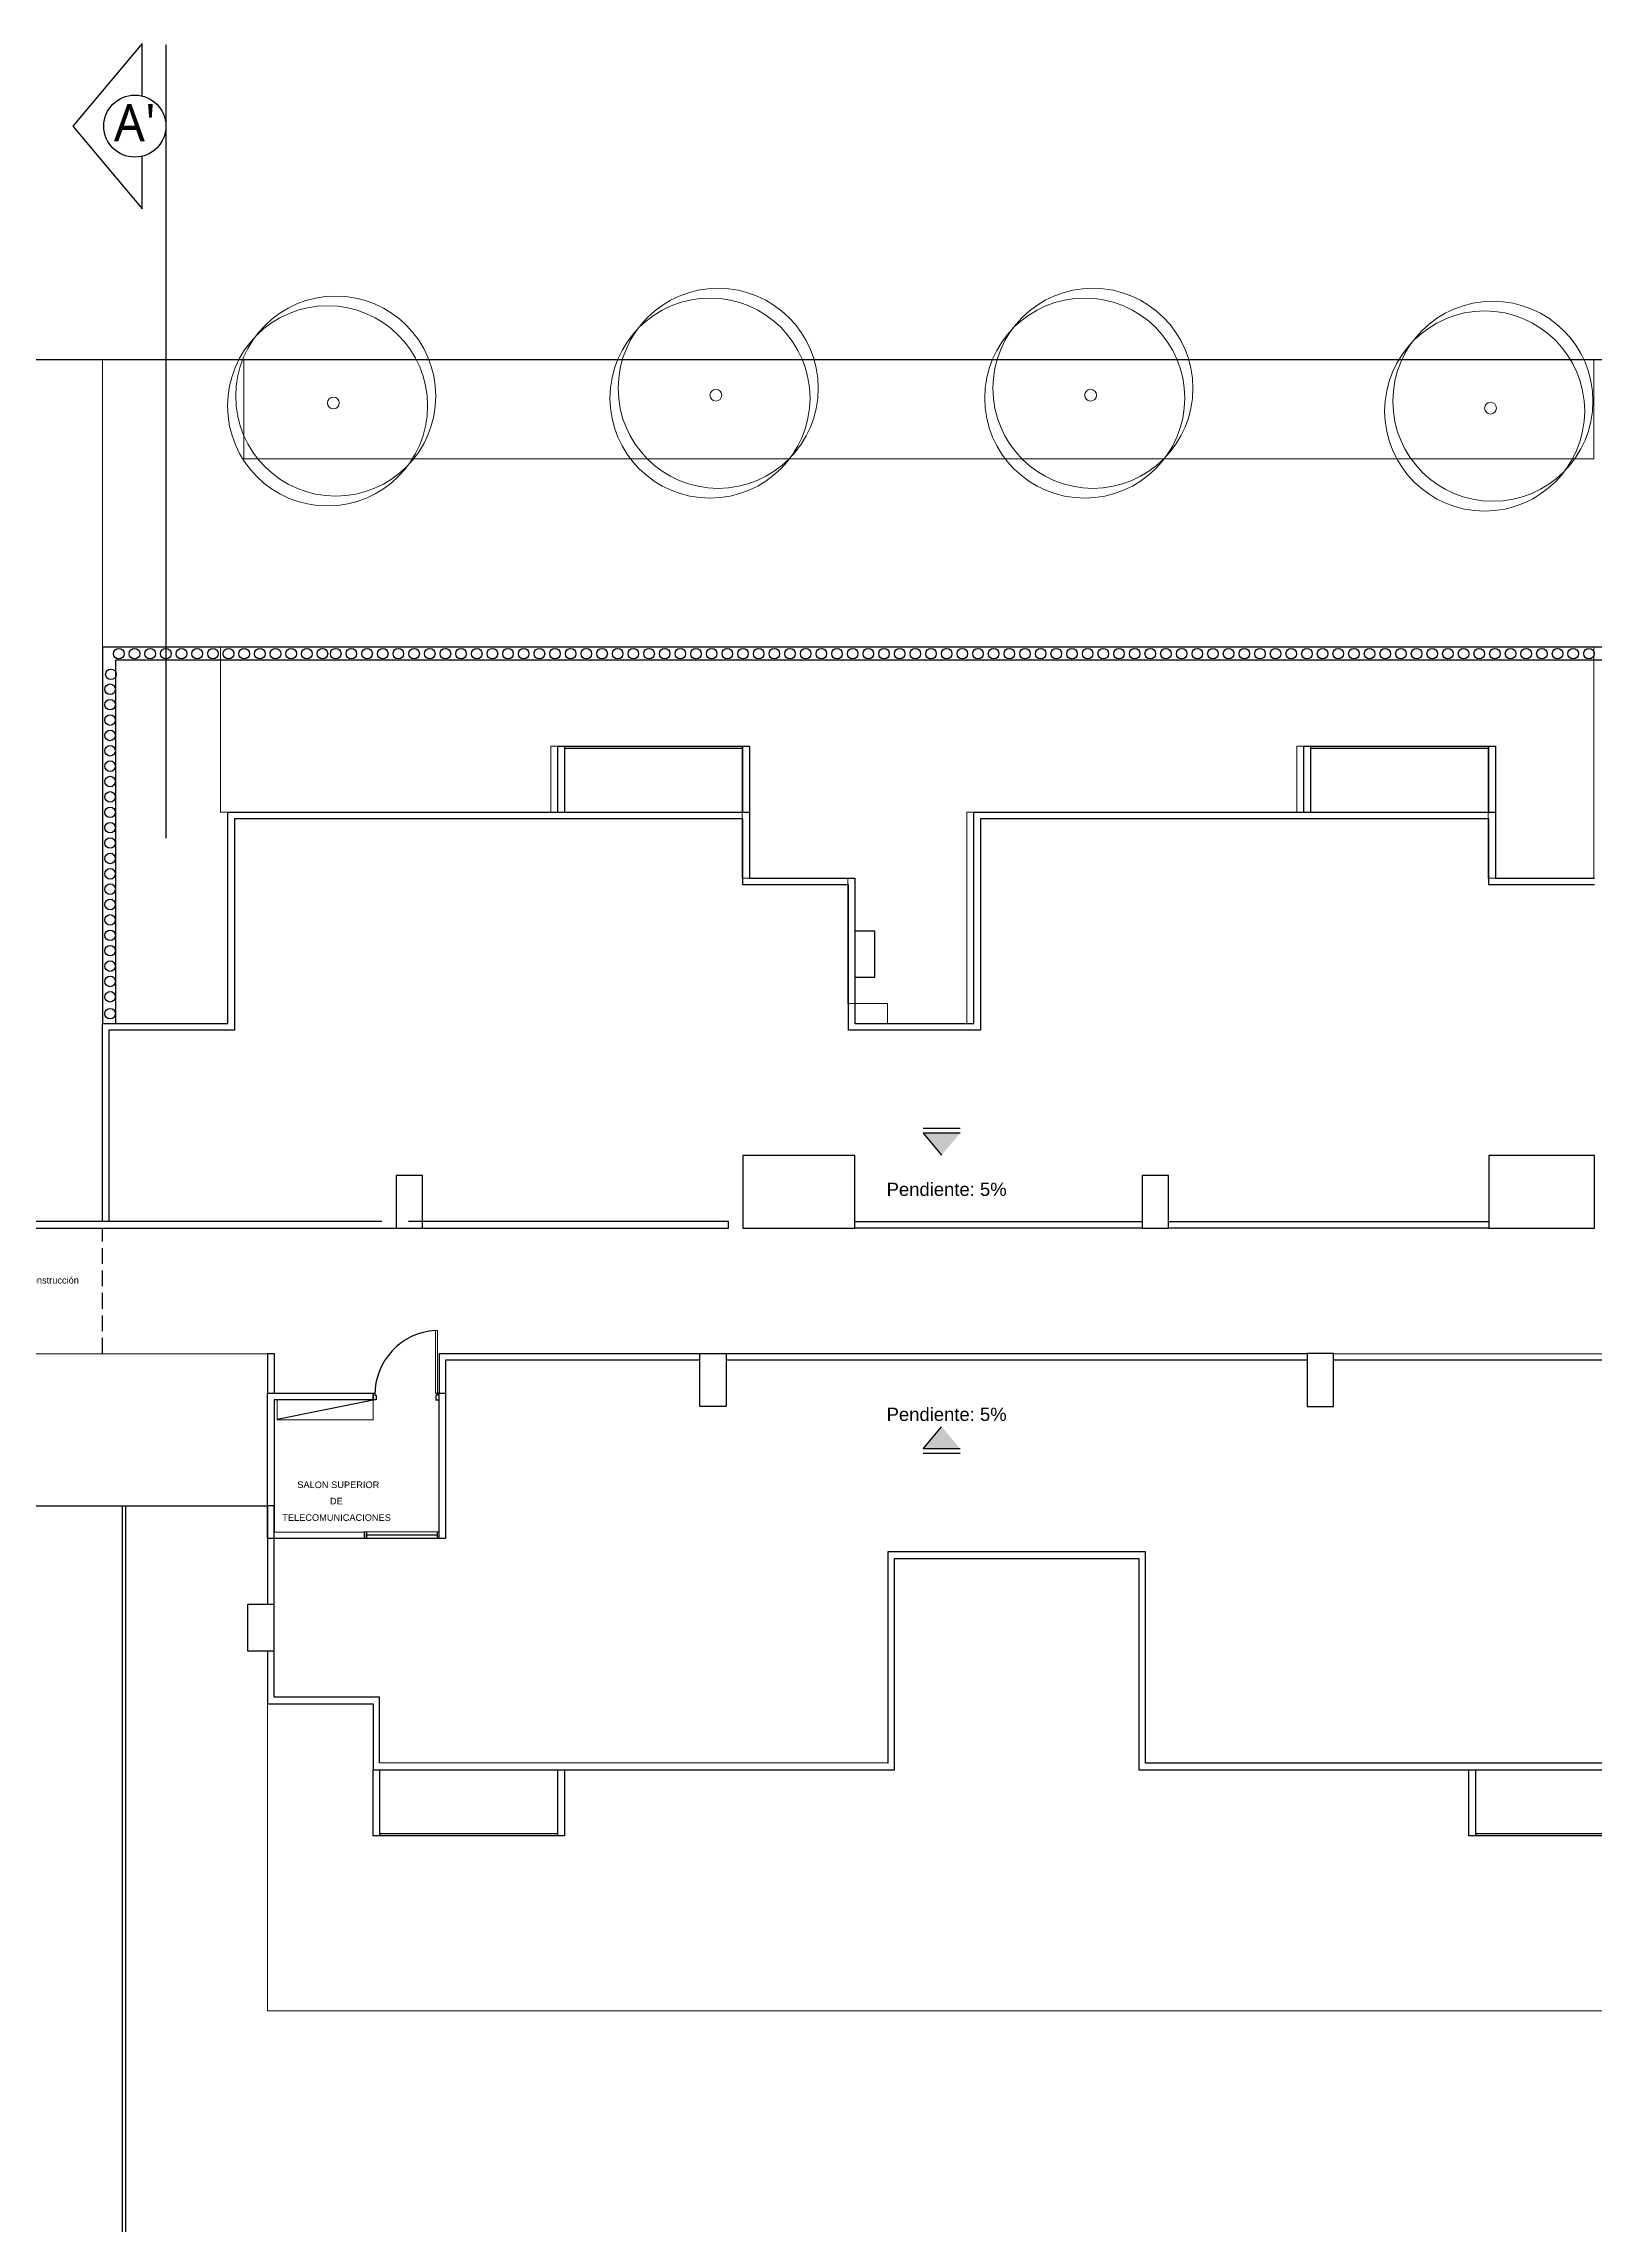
# Model space of a CAD drawing. Header units: metres. Extents: x 0 to 570, y -16 to 122.
# Drawn here: x 511.67 to 535.16, y 78.81 to 111.82 of the extents above; entities that cross this region are included whole.
import ezdxf

# ---------------------------------------------------------------- set-up
doc = ezdxf.new("R2010")
doc.units = ezdxf.units.M
doc.linetypes.add('ACAD_ISO02W100', pattern=[15, 12, -3])
doc.linetypes.add('ACAD_ISO04W100', pattern=[30, 24, -3, 0, -3])
for name, color, linetype, lineweight in [('ARQ- ARBOLES', 85, 'Continuous', 13), ('ARQ-MUROS', 255, 'Continuous', 9), ('ARQ-ZONAS VERDES', 82, 'Continuous', 13), ('ejes estructurales', 252, 'ACAD_ISO04W100', 18), ('SEGUNDO PLANO', 252, 'Continuous', 9)]:
    doc.layers.add(name, color=color, linetype=linetype, lineweight=lineweight)
for name, color, linetype in [('ARQ-MOBILIARIO URBANO', 252, 'Continuous'), ('ARQ-MUEBLES FIJOS', 252, 'Continuous'), ('ARQ-MUROS BAJOS', 252, 'Continuous'), ('ARQ-MUROS MAMPOSTERIA', 7, 'Continuous'), ('ARQ-MUROS VACIADOS', 7, 'Continuous'), ('ARQ-PROYECCIONES', 252, 'ACAD_ISO02W100'), ('ARQ-PUERTAS', 252, 'Continuous'), ('ARQ-SUELO', 252, 'Continuous'), ('ARQ-TECHOS', 252, 'Continuous'), ('ARQ-TEXTO', 7, 'Continuous'), ('ARQ-VENTANAS', 252, 'Continuous')]:
    doc.layers.add(name, color=color, linetype=linetype)
doc.styles.add('diseño', font='segoeuil.ttf')
doc.styles.get("Standard").update_dxf_attribs({"font": 'arial.ttf'})

# ---------------------------------------------------------------- blocks, each defined once
blk = doc.blocks.new('ARBOL')
at = {"layer": 'ARQ- ARBOLES'}
for centre, radius in [((128.732, 225.111), 1.515), ((128.856, 224.963), 1.515), ((128.821, 225.067), 0.0892)]:
    blk.add_circle(centre, radius, dxfattribs=at)
blk = doc.blocks.new('reja')
at = {"layer": 'ARQ-MOBILIARIO URBANO'}
for points in [[(132.436, 234.341), (132.442, 285.041), (87.754, 285.041), (87.754, 279.341)], [(132.236, 234.341), (132.242, 284.841), (87.954, 284.841), (87.954, 279.341)]]:
    blk.add_lwpolyline(points, dxfattribs=at)
for centre in [(88.003, 284.94), (88.24, 284.94), (88.477, 284.94), (88.715, 284.94), (88.952, 284.94), (89.189, 284.94), (89.427, 284.94), (89.664, 284.94), (89.901, 284.94), (90.138, 284.94), (90.376, 284.94), (90.613, 284.94), (90.85, 284.94), (91.087, 284.94), (91.288, 284.94), (91.525, 284.94), (91.763, 284.94), (92, 284.94), (92.237, 284.94), (92.475, 284.94), (92.712, 284.94), (92.949, 284.94), (93.186, 284.94), (93.424, 284.94), (93.661, 284.94), (93.898, 284.94), (94.135, 284.94), (94.373, 284.94), (94.61, 284.94), (94.847, 284.94), (95.084, 284.94), (95.322, 284.94), (95.559, 284.94), (95.796, 284.94), (96.034, 284.94), (96.271, 284.94), (96.508, 284.94), (96.745, 284.94), (96.983, 284.94), (97.22, 284.94), (97.457, 284.94), (97.694, 284.94), (97.932, 284.94), (98.169, 284.94), (98.406, 284.94), (98.643, 284.94), (98.881, 284.94), (99.118, 284.94), (99.355, 284.94), (99.593, 284.94), (99.83, 284.94), (100.067, 284.94), (100.304, 284.94), (100.542, 284.94), (100.779, 284.94), (101.016, 284.94), (101.253, 284.94), (101.491, 284.94), (101.728, 284.94), (101.965, 284.94), (102.202, 284.94), (102.44, 284.94), (102.677, 284.94), (102.914, 284.94), (103.152, 284.94), (103.389, 284.94), (103.626, 284.94), (103.863, 284.94), (104.101, 284.94), (104.338, 284.94), (104.575, 284.94), (104.812, 284.94), (105.05, 284.94), (105.287, 284.94), (105.524, 284.94), (105.761, 284.94), (105.999, 284.94), (106.236, 284.94), (106.473, 284.94), (106.711, 284.94), (106.948, 284.94), (107.185, 284.94), (107.422, 284.94), (107.66, 284.94), (107.897, 284.94), (108.134, 284.94), (108.371, 284.94), (108.609, 284.94), (108.846, 284.94), (109.083, 284.94), (109.32, 284.94), (109.558, 284.94), (109.795, 284.94), (110.032, 284.94), (110.27, 284.94), (87.883, 284.627), (87.87, 284.401), (87.87, 284.168), (87.87, 283.935), (87.87, 283.702), (87.87, 283.47), (87.87, 283.237), (87.87, 283.004), (87.87, 282.771), (87.87, 282.538), (87.87, 282.306), (87.87, 282.073), (87.87, 281.84), (87.87, 281.607), (87.87, 281.374), (87.87, 281.142), (87.87, 280.909), (87.87, 280.676), (87.87, 280.443), (87.87, 280.21), (87.87, 279.978), (87.87, 279.745), (87.87, 279.49)]:
    blk.add_circle(centre, 0.08, dxfattribs=at)
at = {"layer": 'ejes estructurales'}
blk.add_lwpolyline([(87.754, 279.341), (87.954, 279.341)], dxfattribs=at)

msp = doc.modelspace()

# ---------------------------------------------------------------- hatches: boundary and pattern name
at = {"layer": 'ARQ-TEXTO'}
h = msp.add_hatch(color=256, dxfattribs=at)
h.dxf.hatch_style = 1
h.paths.add_polyline_path([(525.269, 94.997), (525.551, 95.33), (524.988, 95.33)])
h = msp.add_hatch(color=256, dxfattribs=at)
h.dxf.hatch_style = 1
h.paths.add_polyline_path([(525.269, 90.882), (525.551, 90.549), (524.988, 90.549)])

# ---------------------------------------------------------------- linework, layer by layer
at = {"layer": 'ARQ-MUEBLES FIJOS'}
for points in [[(515.056, 91.99), (515.156, 91.99), (515.156, 91.389)], [(515.056, 91.99), (515.056, 91.389)], [(517.656, 91.99), (517.656, 91.389)], [(517.756, 91.89), (517.756, 91.389)]]:
    msp.add_lwpolyline(points, dxfattribs=at)
at = {"layer": 'ARQ-MUROS'}
msp.add_lwpolyline([(515.206, 91.29), (516.656, 91.29), (516.656, 90.99), (515.206, 90.99)], close=True, dxfattribs=at)
at = {"layer": 'ARQ-MUROS BAJOS'}
for p, q in [((517.656, 89.289), (516.528, 89.29)), ((517.656, 89.189), (516.528, 89.189))]:
    msp.add_line(p, q, dxfattribs=at)
for points in [[(519.456, 100.189), (519.456, 101.189), (519.556, 101.189), (519.556, 100.189)], [(519.556, 101.189), (522.256, 101.189)], [(519.556, 101.159), (522.256, 101.159)], [(522.256, 100.189), (522.256, 101.189), (522.356, 101.189), (522.356, 100.189)], [(530.756, 100.189), (530.756, 101.189), (530.856, 101.189), (530.856, 100.189)], [(530.856, 101.189), (533.556, 101.189)], [(530.856, 101.159), (533.556, 101.159)], [(533.556, 100.189), (533.556, 101.189), (533.656, 101.189), (533.656, 100.189)], [(512.556, 93.989), (512.556, 96.989), (514.456, 96.99), (514.456, 100.189), (522.356, 100.189), (522.356, 99.189), (523.956, 99.189), (523.956, 96.989), (525.756, 96.99), (525.756, 100.189), (533.656, 100.189), (533.656, 99.189), (535.156, 99.189)], [(535.156, 99.089), (533.656, 99.089), (533.556, 99.089), (533.556, 100.087), (525.856, 100.089), (525.856, 96.889), (523.956, 96.889), (523.856, 96.889), (523.856, 99.089), (522.356, 99.089), (522.256, 99.089), (522.256, 100.087), (514.556, 100.089), (514.556, 96.989), (514.556, 96.889), (512.656, 96.889), (512.656, 93.989)], [(516.791, 93.989), (510.436, 93.989)], [(510.536, 93.889), (522.041, 93.889), (522.041, 93.989), (517.191, 93.989)], [(523.956, 93.989), (528.306, 93.989), (528.306, 93.889), (523.956, 93.889), (523.956, 93.989)], [(528.706, 93.989), (533.556, 93.989), (533.556, 93.889), (528.706, 93.889), (528.706, 93.989)], [(517.656, 91.99), (521.606, 91.99)], [(521.606, 91.89), (517.756, 91.89), (517.756, 91.89)], [(522.006, 91.99), (530.806, 91.99)], [(530.806, 91.89), (522.006, 91.89)], [(531.206, 91.99), (536.156, 91.989), (536.156, 91.489), (536.056, 91.489), (536.056, 91.889), (531.206, 91.89)], [(512.856, 89.684), (512.856, 72.642)], [(512.906, 89.684), (512.906, 72.788)], [(515.056, 89.684), (515.056, 88.19)], [(515.156, 88.19), (515.156, 89.684), (515.056, 89.684)], [(515.056, 87.49), (515.056, 86.69), (516.656, 86.69), (516.656, 85.69), (524.556, 85.69), (524.556, 88.889), (528.256, 88.889), (528.256, 85.689), (536.156, 85.689), (536.156, 86.689), (537.356, 86.689), (537.356, 86.789), (536.156, 86.79), (536.056, 86.79), (536.056, 85.791), (528.356, 85.789), (528.356, 88.989), (524.456, 88.989), (524.456, 85.79), (516.756, 85.792), (516.756, 86.79), (515.156, 86.79), (515.156, 87.49)], [(516.756, 85.69), (516.756, 84.69), (516.656, 84.69), (516.656, 85.69)], [(519.556, 85.69), (519.556, 84.69), (519.456, 84.69), (519.456, 85.69)], [(533.356, 85.689), (533.356, 84.689), (533.256, 84.689), (533.256, 85.689)], [(519.456, 84.72), (516.756, 84.72)], [(519.456, 84.69), (516.756, 84.69)], [(536.056, 84.719), (533.356, 84.719)], [(536.056, 84.689), (533.356, 84.689)]]:
    msp.add_lwpolyline(points, dxfattribs=at)
at = {"layer": 'ARQ-MUROS VACIADOS'}
for points in [[(515.056, 91.389), (516.656, 91.389), (516.656, 91.29), (515.156, 91.289), (515.156, 89.289), (516.528, 89.29), (516.528, 89.189), (515.056, 89.189), (515.056, 91.389)], [(517.656, 91.389), (517.756, 91.389), (517.756, 89.189), (517.656, 89.189), (517.656, 91.389)]]:
    msp.add_lwpolyline(points, dxfattribs=at)
at = {"layer": 'ARQ-PROYECCIONES', "ltscale": 0.02}
msp.add_lwpolyline([(512.556, 91.989), (512.556, 93.889)], dxfattribs=at)
at = {"layer": 'ARQ-PUERTAS', "lineweight": 15}
for p, q in [((517.631, 92.342), (517.601, 92.342)), ((517.601, 92.342), (517.601, 91.39)), ((517.631, 92.342), (517.631, 91.39))]:
    msp.add_line(p, q, dxfattribs=at)
at = {"layer": 'ARQ-PUERTAS'}
for points in [[(516.656, 91.389), (516.681, 91.389), (516.681, 91.359), (516.706, 91.359), (516.706, 91.289), (516.656, 91.289), (516.656, 91.389)], [(517.601, 91.389), (517.631, 91.389)], [(517.601, 91.289), (517.631, 91.289)], [(517.656, 91.389), (517.631, 91.389), (517.631, 91.359), (517.606, 91.359), (517.606, 91.289), (517.656, 91.289), (517.656, 91.389)]]:
    msp.add_lwpolyline(points, dxfattribs=at)
msp.add_arc((517.666, 91.36), 0.984, 93.7399, 180, dxfattribs=at)
at = {"layer": 'ARQ-SUELO'}
msp.add_lwpolyline([(568.493, 100.289), (568.493, 102.039, 0.414213), (563.493, 107.039), (468.703, 107.039, 0.414213), (463.703, 102.039), (463.703, 100.289)], format="xyb", dxfattribs=at)
at = {"layer": 'ARQ-TECHOS'}
for p, q in [((510.556, 91.989), (515.056, 91.99)), ((510.556, 89.684), (515.056, 89.684))]:
    msp.add_line(p, q, dxfattribs=at)
for points in [[(523.956, 98.389), (523.956, 97.689), (524.256, 97.689), (524.256, 98.389), (523.956, 98.389)], [(522.256, 94.989), (522.256, 93.889), (523.956, 93.889), (523.956, 94.989), (522.256, 94.989)], [(533.556, 94.989), (533.556, 93.889), (535.156, 93.889), (535.156, 94.989), (533.556, 94.989)], [(517.006, 94.689), (517.006, 93.889), (517.406, 93.889), (517.406, 94.689), (517.006, 94.689)], [(528.306, 94.689), (528.306, 93.889), (528.706, 93.889), (528.706, 94.689), (528.306, 94.689)], [(521.606, 91.19), (521.606, 91.99), (522.006, 91.99), (522.006, 91.19), (521.606, 91.19)], [(530.806, 91.99), (530.806, 91.189), (531.206, 91.189), (531.206, 91.99), (530.806, 91.99)], [(515.156, 88.19), (514.756, 88.19), (514.756, 87.49), (515.156, 87.49), (515.156, 88.19)]]:
    msp.add_lwpolyline(points, dxfattribs=at)
at = {"layer": 'ARQ-TEXTO'}
for points in [[(513.161, 111.031), (513.161, 111.825), (512.107, 110.575), (513.161, 109.325), (513.161, 110.119)], [(513.518, 111.805), (513.518, 99.796)], [(525.551, 95.401), (524.988, 95.401)], [(525.551, 95.33), (524.988, 95.33), (525.269, 94.997)], [(515.206, 91), (516.656, 91.29)], [(525.551, 90.549), (524.988, 90.549), (525.269, 90.882)], [(525.551, 90.478), (524.988, 90.478)]]:
    msp.add_lwpolyline(points, dxfattribs=at)
msp.add_circle((513.048, 110.576), 0.47, dxfattribs=at)
at = {"layer": 'ARQ-VENTANAS'}
for p, q in [((516.528, 89.189), (516.528, 89.29)), ((516.558, 89.29), (516.558, 89.189)), ((517.626, 89.239), (516.558, 89.24)), ((517.626, 89.289), (517.626, 89.189))]:
    msp.add_line(p, q, dxfattribs=at)
at = {"layer": 'ARQ-ZONAS VERDES'}
for points in [[(514.698, 105.539), (514.698, 107.039), (535.148, 107.039), (535.148, 105.539), (514.698, 105.539)], [(514.348, 100.189), (514.348, 102.689), (535.148, 102.689), (535.148, 99.189), (533.548, 99.189), (533.548, 101.189), (530.698, 101.189), (530.648, 101.189), (530.648, 100.189), (525.648, 100.189), (525.649, 96.989), (524.449, 96.989), (524.448, 97.289), (523.848, 97.289), (523.848, 99.189), (522.248, 99.189), (522.248, 101.189), (519.348, 101.189), (519.348, 100.189), (514.348, 100.189)], [(515.056, 86.69), (515.056, 82.04), (536.156, 82.04), (536.156, 84.689), (533.256, 84.689), (533.256, 85.689), (528.256, 85.689), (528.256, 88.889), (524.556, 88.889), (524.556, 85.69), (519.556, 85.69), (519.556, 84.69), (516.656, 84.69), (516.656, 86.69), (515.056, 86.69)]]:
    msp.add_lwpolyline(points, dxfattribs=at)
at = {"layer": 'SEGUNDO PLANO'}
msp.add_line((512.556, 102.689), (512.556, 107.039), dxfattribs=at)

# ---------------------------------------------------------------- block references
at = {"layer": 'ARQ-MUROS MAMPOSTERIA'}
msp.add_blockref('reja', (424.803, -182.352), dxfattribs=at)
at = {"layer": 'ARQ-ZONAS VERDES', "xscale": -1, "rotation": 180}
for p in [(387.235, 331.451), (393.028, 331.569), (398.704, 331.569), (404.762, 331.373)]:
    msp.add_blockref('ARBOL', p, dxfattribs=at)

# ---------------------------------------------------------------- texts
at = {"layer": 'ARQ-TEXTO'}
for s, p in [('SALON SUPERIOR', (515.509, 89.954)), ('TELECOMUNICACIONES', (515.281, 89.458)), ('DE', (516.003, 89.707))]:
    msp.add_text(s, height=0.1, rotation=0, dxfattribs=at).set_placement(p)
at = {"layer": 'ARQ-TEXTO', "insert": (512.73, 110.909), "char_height": 0.5661, "attachment_point": 1, "line_spacing_factor": 1.5, "style": 'diseño'}
msp.add_mtext("A'", dxfattribs=at)
at = {"layer": 'ARQ-TEXTO'}
for s, width, insert, char_height, attachment_point in [('\\PPendiente: 5%{\\H1.81572x; }', 2.32587, (526.253, 94.911), 0.2, 3), ('Junta de construcción', 2.45839, (510.842, 93.05), 0.1, 7), ('\\PPendiente: 5%{\\H1.81572x; }', 2.32587, (526.253, 90.968), 0.2, 9)]:
    msp.add_mtext_dynamic_manual_height_columns(s, width=width, gutter_width=12.5, heights=[0], dxfattribs=dict(at, insert=insert, char_height=char_height, attachment_point=attachment_point))

doc.saveas('drawing.dxf')
